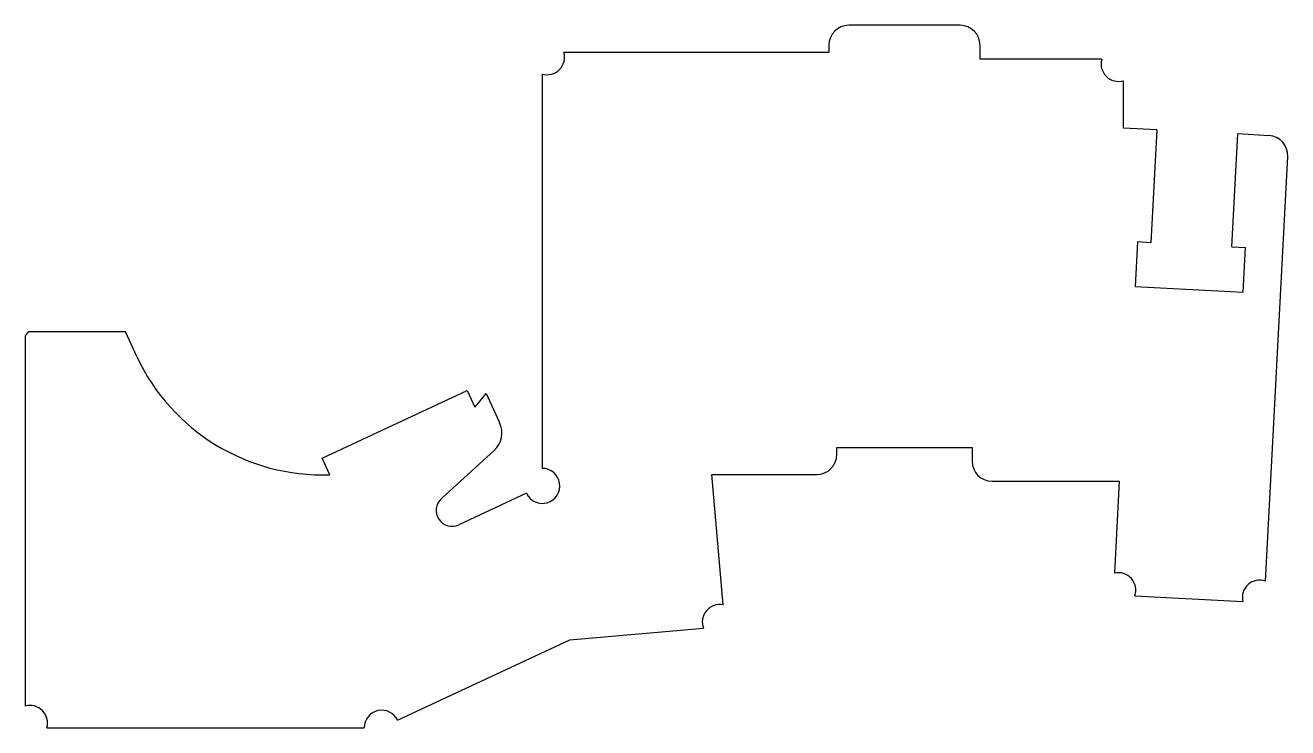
# Model space of a CAD drawing. Extents: x -45 to 114, y -49 to 39.
import ezdxf

# ---------------------------------------------------------------- set-up
doc = ezdxf.new("R2010")
doc.units = 0
doc.layers.add('MODELSKETCH_VISIBLE', color=7, linetype='CONTINUOUS')

msp = doc.modelspace()

# ---------------------------------------------------------------- linework, layer by layer
at = {"layer": 'MODELSKETCH_VISIBLE'}
for p, q in [((72.87, 39.18), (58.87, 39.18)), ((56.37, 36.68), (56.37, 35.78)), ((75.37, 34.93), (75.37, 36.68)), ((56.37, 35.78), (23.09, 35.78)), ((90.65, 34.93), (75.37, 34.93)), ((20.37, 33.07), (20.37, -16.46)), ((93.37, 26.28), (93.37, 32.22)), ((97.58, 26.06), (93.37, 26.28)), ((97.58, 26.06), (96.83, 11.88)), ((107.02, 11.35), (107.76, 25.53)), ((111.66, 25.32), (107.76, 25.53)), ((111.23, -30.61), (114.02, 22.69)), ((95.13, 11.97), (94.84, 6.38)), ((96.83, 11.88), (95.13, 11.97)), ((107.02, 11.35), (108.72, 11.26)), ((108.42, 5.66), (108.72, 11.26)), ((94.84, 6.38), (108.42, 5.66)), ((-44.24, 0.67), (-44.59, 0.17)), ((-44.59, 0.17), (-44.59, -46.32)), ((-32.01, 0.67), (-44.24, 0.67)), ((-30.58, -2.41), (-32.01, 0.67)), ((-7.3, -15.17), (10.91, -6.67)), ((10.91, -6.67), (11.89, -8.76)), ((13.3, -7.06), (15.01, -10.72)), ((14.31, -14.2), (7.69, -20.26)), ((57.37, -14.72), (57.37, -13.82)), ((57.37, -13.82), (74.37, -13.82)), ((74.37, -13.82), (74.37, -15.57)), ((-6.33, -17.26), (-7.3, -15.17)), ((43.09, -33.6), (41.65, -17.22)), ((41.65, -17.22), (54.87, -17.22)), ((76.87, -18.07), (92.86, -18.07)), ((92.86, -18.07), (92.25, -29.61)), ((18.38, -19.59), (9.88, -23.55)), ((94.83, -32.47), (108.37, -33.18)), ((2.19, -48.1), (23.84, -38.01)), ((23.84, -38.01), (40.62, -36.54)), ((-41.87, -49.03), (-2, -49.03))]:
    msp.add_line(p, q, dxfattribs=at)
for centre, radius, start, end in [((58.87, 36.68), 2.5, 90, 180), ((72.87, 36.68), 2.5, 0, 90), ((20.97, 35.18), 2.2, 254.1734, 15.8266), ((92.77, 34.33), 2.2, 164.1734, 285.8266), ((111.53, 22.83), 2.5, 357, 87), ((-7.24, 8.47), 25.75, 205, 272.0274), ((-7.24, 8.47), 25.75, 317.9726, 322.902), ((12.29, -11.99), 3, 312.463, 25), ((54.87, -14.72), 2.5, 270, 0), ((76.87, -15.57), 2.5, 180, 270), ((20.37, -18.66), 2.2, 205, 90), ((9.04, -21.74), 2, 132.463, 295), ((92.74, -31.76), 2.2, 341.1734, 102.8266), ((110.52, -32.69), 2.2, 71.1734, 192.8266), ((42.67, -35.76), 2.2, 79.1734, 200.8266), ((-43.99, -48.43), 2.2, 344.1734, 105.8266), ((0.2, -49.03), 2.2, 25, 180)]:
    msp.add_arc(centre, radius, start, end, dxfattribs=at)

doc.saveas('drawing.dxf')
